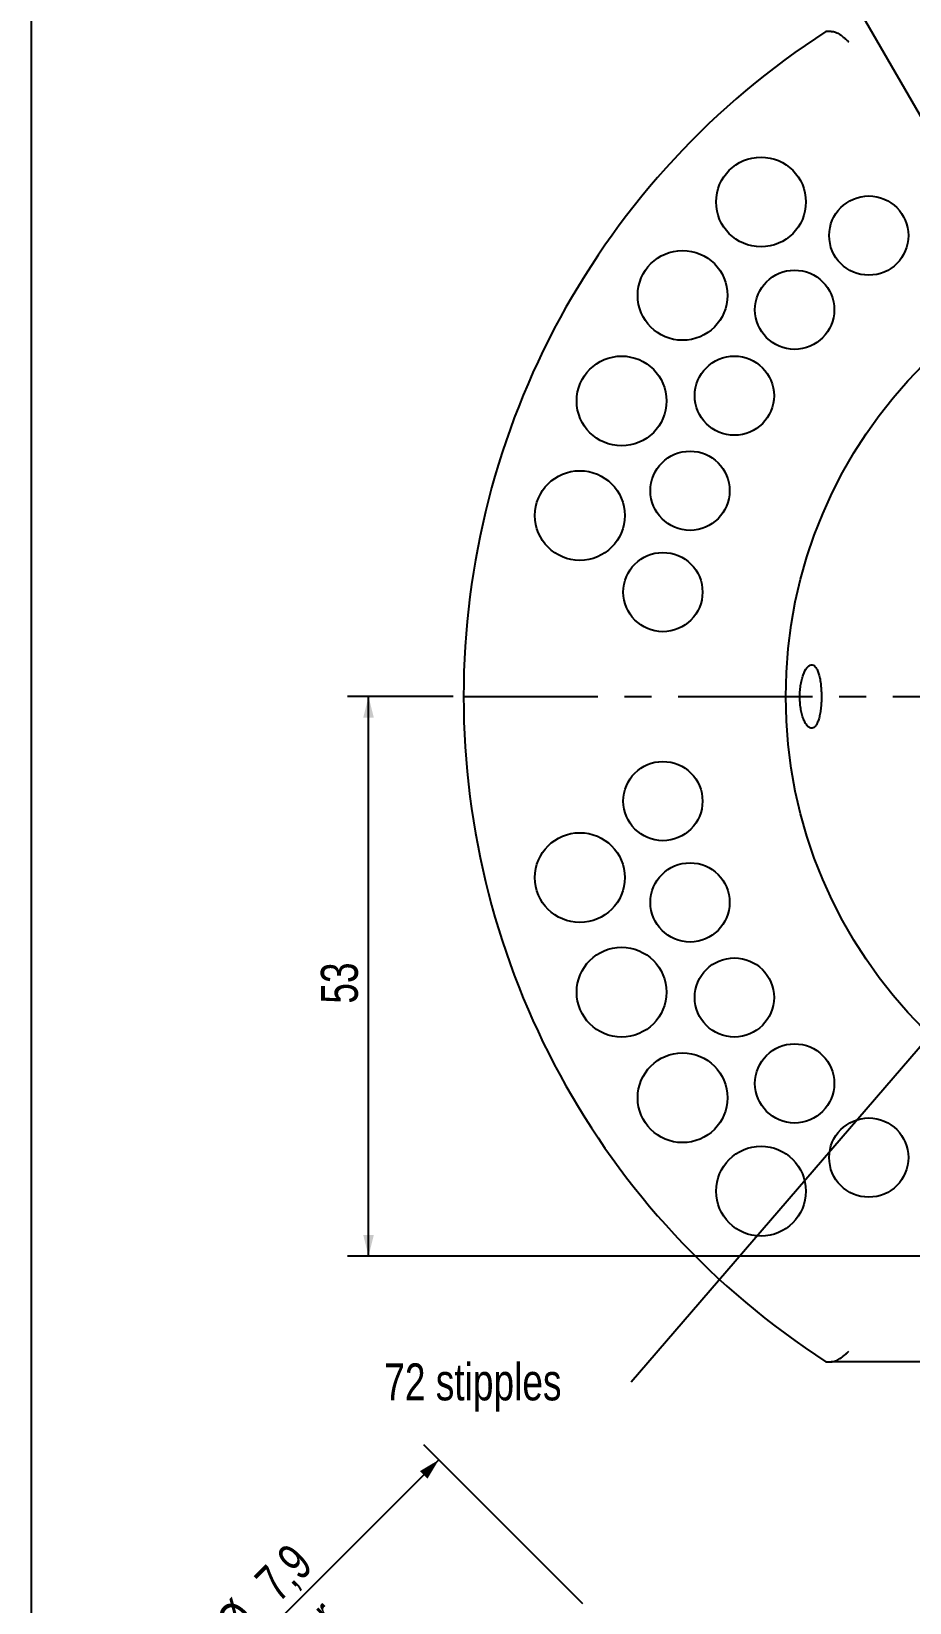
# Model space of a CAD drawing. Header units: millimetres. Extents: x 8 to 3888, y -9869 to 412.
# Drawn here: x 8 to 91.1, y 115.9 to 264.8 of the extents above; entities that cross this region are included whole.
import ezdxf

# ---------------------------------------------------------------- set-up
doc = ezdxf.new("R2010")
doc.units = ezdxf.units.MM
doc.linetypes.add('CENTERX2', pattern=[20.32, 12.7, -2.54, 2.54, -2.54])
for name, color, linetype in [('CENTERLINE', 4, 'CENTERX2'), ('DIMENSIONS', 2, 'Continuous'), ('TEXT', 2, 'Continuous')]:
    doc.layers.add(name, color=color, linetype=linetype)
doc.layers.add('OUTLINE', color=7, linetype='Continuous', lineweight=25)
doc.styles.add('SLDTEXTSTYLE0', font='TXT', dxfattribs={"width": 0.75})
doc.dimstyles.new('SLDDIMSTYLE0', dxfattribs={"dimtxt": 3.5, "dimasz": 2, "dimexe": 0, "dimexo": 0.0625, "dimgap": 0.875, "dimtad": 1, "dimdec": 1, "dimrnd": 1e-09, "dimzin": 12, "dimdsep": 46, "dimtxsty": 'SLDTEXTSTYLE0', "dimblk1": 'NONE', "dimsah": 1, "dimcen": 0, "dimadec": 0, "dimazin": 3, "dimtfac": 1, "dimtdec": 1, "dimtmove": 0, "dimatfit": 3, "dimldrblk": 'NONE', "dimfxl": 0, "dimfrac": 2, "dimtolj": 1, "dimtzin": 12, "dimarcsym": 0})
doc.dimstyles.new('SLDDIMSTYLE1', dxfattribs={"dimtxt": 3.5, "dimasz": 2, "dimexe": 0, "dimexo": 0.0625, "dimgap": 0.875, "dimtad": 1, "dimrnd": 1e-09, "dimzin": 12, "dimdsep": 46, "dimtxsty": 'SLDTEXTSTYLE0', "dimsah": 1, "dimcen": 0.09, "dimadec": 0, "dimazin": 3, "dimtfac": 1, "dimtofl": 0, "dimtmove": 0, "dimatfit": 3, "dimfxl": 0, "dimfrac": 2, "dimtolj": 1, "dimtzin": 12, "dimarcsym": 0})
doc.dimstyles.new('SLDDIMSTYLE19', dxfattribs={"dimtxt": 3.5, "dimasz": 2, "dimexe": 0, "dimexo": 0.0625, "dimgap": 0.875, "dimtad": 1, "dimlfac": 0.2, "dimrnd": 1e-09, "dimzin": 12, "dimdsep": 46, "dimtxsty": 'SLDTEXTSTYLE0', "dimsah": 1, "dimcen": 0.09, "dimadec": 0, "dimazin": 3, "dimtfac": 1, "dimtofl": 0, "dimtmove": 0, "dimatfit": 3, "dimfxl": 0, "dimfrac": 2, "dimtolj": 1, "dimtzin": 12, "dimarcsym": 0})
doc.dimstyles.new('SLDDIMSTYLE3', dxfattribs={"dimtxt": 0.18, "dimasz": 2, "dimexe": 0, "dimexo": 0.0625, "dimgap": 0, "dimtad": 0, "dimtih": 1, "dimtoh": 1, "dimdec": 0, "dimrnd": 1e-09, "dimzin": 0, "dimdsep": 46, "dimtxsty": 'Standard', "dimsah": 1, "dimcen": 0.09, "dimadec": 0, "dimazin": 0, "dimtfac": 2, "dimtdec": 0, "dimtofl": 0, "dimtmove": 0, "dimatfit": 3, "dimfxl": 0, "dimfrac": 2, "dimtolj": 1, "dimtzin": 0, "dimarcsym": 0})

# ---------------------------------------------------------------- blocks, each defined once
blk = doc.blocks.new('_D_1')
at = {"layer": 'DIMENSIONS'}
for q in [(78.94, 279.65), (138.56, 176.38)]:
    blk.add_line((109.26, 227.13), q, dxfattribs=at)
blk.add_solid([(109.26, 227.13), (108.69, 229.12), (107.83, 228.62)], dxfattribs=at)
at = {"layer": 'DIMENSIONS', "char_height": 3.5, "attachment_point": 1, "rotation": 300, "style": 'SLDTEXTSTYLE0'}
for s, insert in [('%%c', (83.64, 280.53)), ('58,6', (86.26, 275.99))]:
    blk.add_mtext(s, dxfattribs=dict(at, insert=insert))
blk = doc.blocks.new('_None')
blk = doc.blocks.new('_D_3')
at = {"layer": 'DIMENSIONS'}
for p, q in [((47.91, 201.76), (37.91, 201.76)), ((39.91, 148.76), (39.91, 201.76)), ((122.91, 148.76), (37.91, 148.76))]:
    blk.add_line(p, q, dxfattribs=at)
for points in [[(39.91, 201.76), (39.41, 199.76), (40.41, 199.76)], [(39.91, 148.76), (40.41, 150.76), (39.41, 150.76)]]:
    blk.add_solid(points, dxfattribs=at)
at = {"layer": 'DIMENSIONS', "insert": (35.4, 172.67), "char_height": 3.5, "attachment_point": 1, "rotation": 90, "style": 'SLDTEXTSTYLE0'}
blk.add_mtext('53', dxfattribs=at)
blk = doc.blocks.new('SW_NOTE_0_7')
at = {"layer": 'TEXT', "color": 0, "insert": (-23.37, 1.78), "char_height": 3.5, "attachment_point": 1, "style": 'SLDTEXTSTYLE0'}
blk.add_mtext('72 stipples', dxfattribs=at)
blk = doc.blocks.new('_D_44')
at = {"layer": 'DIMENSIONS'}
for p, q in [((60.19, 115.82), (45.14, 130.87)), ((18.63, 101.53), (46.56, 129.46)), ((32.26, 87.89), (17.21, 102.94))]:
    blk.add_line(p, q, dxfattribs=at)
for points in [[(46.56, 129.46), (44.79, 128.4), (45.5, 127.69)], [(18.63, 101.53), (20.39, 102.59), (19.69, 103.29)]]:
    blk.add_solid(points, dxfattribs=at)
at = {"layer": 'DIMENSIONS', "char_height": 3.5, "attachment_point": 1, "rotation": 45, "style": 'SLDTEXTSTYLE0'}
for s, insert in [('7,9', (28.92, 118.32)), ('%%c', (25.23, 114.55)), ('Cutter', (28.28, 109.74))]:
    blk.add_mtext(s, dxfattribs=dict(at, insert=insert))

msp = doc.modelspace()

# ---------------------------------------------------------------- linework, layer by layer
at = {"layer": 'CENTERLINE'}
msp.add_line((48.91153, 201.75653), (198.91153, 201.75653), dxfattribs=at)
at = {"layer": 'OUTLINE'}
for p, q in [((8, 8), (8, 412)), ((164.10953, 138.75653), (83.71353, 138.75653))]:
    msp.add_line(p, q, dxfattribs=at)
for centre, radius in [((77.0657, 248.60236), 4.25), ((87.27263, 245.42107), 3.75), ((123.91153, 201.75653), 44.5), ((69.64271, 239.75597), 4.25), ((80.24699, 238.39543), 3.75), ((63.86864, 229.75499), 4.25), ((74.54808, 230.25653), 3.75), ((70.34905, 221.25168), 3.75), ((59.91894, 218.9033), 4.25), ((67.77749, 211.65448), 3.75), ((67.77749, 191.85859), 3.75), ((59.91894, 184.60977), 4.25), ((70.34905, 182.26139), 3.75), ((63.86864, 173.75807), 4.25), ((74.54808, 173.25653), 3.75), ((80.24699, 165.11764), 3.75), ((69.64271, 163.75709), 4.25), ((87.27263, 158.092), 3.75), ((77.0657, 154.91071), 4.25)]:
    msp.add_circle(centre, radius, dxfattribs=at)
msp.add_arc((123.91153, 201.75653), 75, 122.8598804, 237.1401196, dxfattribs=at)
for points, knots in [([(83.71353, 264.75653), (83.57439, 264.75653), (83.44992, 264.75653), (83.27115, 264.75653), (83.21755, 264.75653), (83.21755, 264.75653)], [0, 0, 0, 0, 0.5, 0.5, 1, 1, 1, 1]), ([(83.71353, 264.75653), (83.85422, 264.75653), (83.99043, 264.73088), (84.26626, 264.6304), (84.40478, 264.55528), (84.67977, 264.37029), (84.81985, 264.25798), (85.02726, 264.07776), (85.09631, 264.0155), (85.23542, 263.88776), (85.30657, 263.82125), (85.37583, 263.75653)], [0, 0, 0, 0, 0.25, 0.25, 0.5, 0.5, 0.75, 0.75, 0.875, 0.875, 1, 1, 1, 1]), ([(81.05603, 203.79879), (81.00374, 203.65365), (80.95731, 203.4977), (80.87634, 203.16503), (80.84152, 202.98623), (80.78674, 202.61759), (80.7667, 202.42862), (80.74151, 202.04146), (80.73654, 201.84203), (80.74234, 201.45078), (80.75288, 201.25695), (80.78943, 200.87296), (80.81529, 200.68584), (80.88002, 200.33051), (80.91937, 200.15961), (81.01003, 199.8397), (81.06047, 199.69328), (81.17063, 199.4268), (81.23106, 199.3058), (81.3563, 199.09999), (81.42131, 199.01415), (81.55556, 198.87684), (81.6247, 198.82603), (81.76088, 198.76371), (81.82867, 198.75134), (81.96349, 198.76565), (82.02846, 198.79218), (82.15331, 198.88222), (82.21388, 198.94672), (82.32701, 199.11043), (82.37936, 199.20877), (82.47637, 199.43804), (82.52121, 199.57023), (82.59997, 199.85683), (82.63443, 200.0122), (82.69402, 200.34764), (82.71866, 200.52563), (82.75713, 200.89178), (82.77127, 201.08259), (82.78883, 201.47263), (82.79215, 201.66792), (82.78828, 202.059), (82.78089, 202.2569), (82.75562, 202.6388), (82.73786, 202.82364), (82.69157, 203.18108), (82.66292, 203.3533), (82.59653, 203.67033), (82.55857, 203.81723), (82.472, 204.08694), (82.42461, 204.20584), (82.32187, 204.41127), (82.26579, 204.49877), (82.14757, 204.63629), (82.08591, 204.68626), (81.95722, 204.74912), (81.88964, 204.76162), (81.75457, 204.74759), (81.6865, 204.72164), (81.54949, 204.63114), (81.48135, 204.56672), (81.28484, 204.32327), (81.1606, 204.08907), (81.05603, 203.79879)], [0, 0, 0, 0, 0.03125, 0.03125, 0.0625, 0.0625, 0.09375, 0.09375, 0.125, 0.125, 0.15625, 0.15625, 0.1875, 0.1875, 0.21875, 0.21875, 0.25, 0.25, 0.28125, 0.28125, 0.3125, 0.3125, 0.34375, 0.34375, 0.375, 0.375, 0.40625, 0.40625, 0.4375, 0.4375, 0.46875, 0.46875, 0.5, 0.5, 0.53125, 0.53125, 0.5625, 0.5625, 0.59375, 0.59375, 0.625, 0.625, 0.65625, 0.65625, 0.6875, 0.6875, 0.71875, 0.71875, 0.75, 0.75, 0.78125, 0.78125, 0.8125, 0.8125, 0.84375, 0.84375, 0.875, 0.875, 0.90625, 0.90625, 0.9375, 0.9375, 1, 1, 1, 1]), ([(83.21755, 138.75653), (83.21755, 138.75653), (83.2306, 138.75653), (83.27955, 138.75653), (83.31578, 138.75653), (83.45045, 138.75653), (83.5739, 138.75653), (83.71353, 138.75653)], [0, 0, 0, 0, 0.25, 0.25, 0.5, 0.5, 1, 1, 1, 1]), ([(83.71353, 138.75653), (83.85422, 138.75653), (83.99043, 138.78218), (84.26626, 138.88267), (84.40478, 138.95779), (84.67977, 139.14277), (84.81985, 139.25508), (85.02726, 139.43531), (85.09631, 139.49757), (85.23542, 139.6253), (85.30657, 139.69181), (85.37583, 139.75653)], [0, 0, 0, 0, 0.25, 0.25, 0.5, 0.5, 0.75, 0.75, 0.875, 0.875, 1, 1, 1, 1])]:
    msp.add_open_spline(points, degree=3, knots=knots, dxfattribs=at)

# ---------------------------------------------------------------- block references
at = {"layer": 'TEXT'}
msp.add_blockref('SW_NOTE_0_7', (64.76831, 136.81773), dxfattribs=at)

# ---------------------------------------------------------------- dimensions: what is measured, and where the dimension line sits
at = {"layer": 'DIMENSIONS'}
dim = msp.add_diameter_dim_2p(p1=(138.56272, 176.37993), p2=(109.26034, 227.13314), dimstyle='SLDDIMSTYLE0', dxfattribs=at)
dim.commit()
dim.dimension.update_dxf_attribs({"geometry": '_D_1', "text_midpoint": (83.26195, 272.16369), "dimtype": 163})
dim = msp.add_linear_dim(base=(39.91153, 201.75653), p1=(123.91153, 148.75653), p2=(48.91153, 201.75653), angle=90, dimstyle='SLDDIMSTYLE1', dxfattribs=at)
dim.commit()
dim.dimension.update_dxf_attribs({"geometry": '_D_3', "text_midpoint": (39.91153, 175.25653), "dimtype": 160})
dim = msp.add_linear_dim(base=(50.46181, 125.54994), p1=(32.96647, 87.18384), p2=(60.89719, 115.11456), angle=45, text='%%c<>', dimstyle='SLDDIMSTYLE19', dxfattribs=at)
dim.commit()
dim.dimension.update_dxf_attribs({"geometry": '_D_44', "text_midpoint": (36.49645, 111.58458), "dimtype": 160})

# ---------------------------------------------------------------- leaders
at = {"layer": 'TEXT'}
msp.add_leader([(103.71606, 182.06809), (64.76831, 136.81773)], dimstyle='SLDDIMSTYLE3', dxfattribs=at)

doc.saveas('drawing.dxf')
